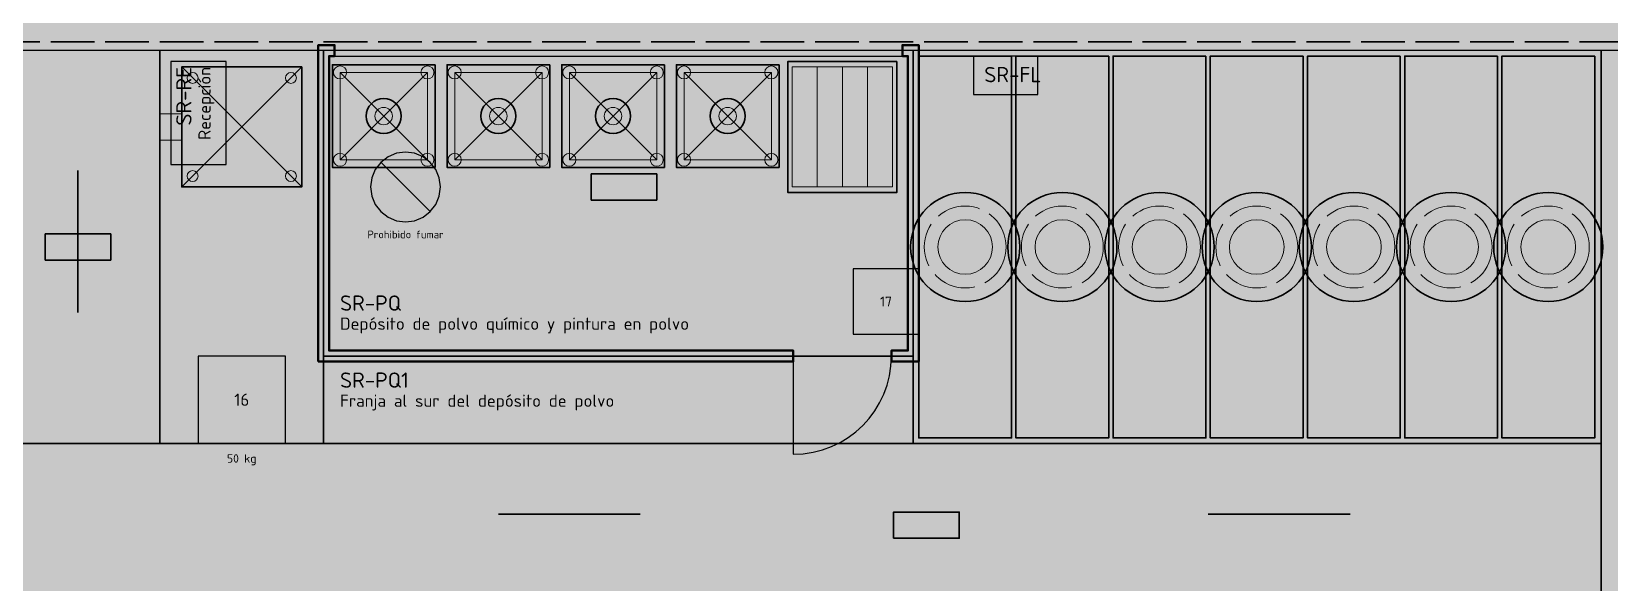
# Model space of a CAD drawing. Header units: millimetres. Extents: x 0 to 1189, y 0 to 841.
# Drawn here: x 196.2 to 340.8, y 254.2 to 304.8 of the extents above; entities that cross this region are included whole.
import ezdxf
from ezdxf.enums import TextEntityAlignment as Align

# ---------------------------------------------------------------- set-up
doc = ezdxf.new("R2010")
doc.units = ezdxf.units.MM
doc.linetypes.add('IRAM-E-TRAZOS', pattern=[5, 4, -1])
for name, color, linetype, lineweight in [('A-ABERTURA', 7, 'CONTINUOUS', 25), ('A-EQUIPO-FINO', 8, 'CONTINUOUS', 13), ('A-EQUIPO-OCULTO', 8, 'IRAM-E-TRAZOS', 13), ('A-EQUIPO-RELLENO', 9, 'CONTINUOUS', 13), ('A-RELLENO', 9, 'CONTINUOUS', 13), ('A-SECTOR', 1, 'CONTINUOUS', 25), ('A-SECTOR-TXT', 1, 'CONTINUOUS', 25), ('A-TABIQUE', 7, 'CONTINUOUS', 50), ('A-TEXTO', 7, 'CONTINUOUS', 18), ('S-ESCAPE', 3, 'CONTINUOUS', 35), ('S-INCENDIO', 1, 'CONTINUOUS', 25)]:
    doc.layers.add(name, color=color, linetype=linetype, lineweight=lineweight)
for name, color, linetype, lineweight, true_color in [('A-EQUIPO', 30, 'CONTINUOUS', 35, 0xe67800), ('A-PASILLO', 2, 'IRAM-E-TRAZOS', 35, 0xd7a500), ('A-SENDA', 2, 'CONTINUOUS', 25, 0xd7a500)]:
    doc.layers.add(name, color=color, linetype=linetype, lineweight=lineweight, true_color=true_color)
doc.styles.add('ISO3098', font='isocpeur.ttf')

msp = doc.modelspace()

# ---------------------------------------------------------------- hatches: boundary and pattern name
at = {"layer": 'A-EQUIPO-RELLENO', "true_color": 0xeeeeee}
h = msp.add_hatch(color=7, dxfattribs=at)
h.dxf.hatch_style = 1
h.paths.add_polyline_path([(221, 301.5), (210, 301.5), (210, 290.5), (221, 290.5)])
at = {"layer": 'A-EQUIPO-RELLENO', "true_color": 0xfaeec8}
h = msp.add_hatch(color=7, dxfattribs=at)
h.dxf.hatch_style = 1
h.paths.add_polyline_path([(233.2, 301.7), (223.8, 301.7), (223.8, 292.3), (233.2, 292.3)])
h = msp.add_hatch(color=7, dxfattribs=at)
h.dxf.hatch_style = 1
h.paths.add_polyline_path([(243.7, 301.7), (234.3, 301.7), (234.3, 292.3), (243.7, 292.3)])
h = msp.add_hatch(color=7, dxfattribs=at)
h.dxf.hatch_style = 1
h.paths.add_polyline_path([(254.2, 301.7), (244.8, 301.7), (244.8, 292.3), (254.2, 292.3)])
h = msp.add_hatch(color=7, dxfattribs=at)
h.dxf.hatch_style = 1
h.paths.add_polyline_path([(264.7, 301.7), (255.3, 301.7), (255.3, 292.3), (264.7, 292.3)])
at = {"layer": 'A-EQUIPO-RELLENO', "true_color": 0xeedec0}
h = msp.add_hatch(color=7, dxfattribs=at)
h.dxf.hatch_style = 1
h.paths.add_polyline_path([(275.1, 301.5), (265.9, 301.5), (265.9, 290.5), (275.1, 290.5)])
at = {"layer": 'A-EQUIPO-RELLENO', "true_color": 0xcdd0d4}
h = msp.add_hatch(color=7, dxfattribs=at)
h.dxf.hatch_style = 1
h.paths.add_polyline_path([(210, 297.2), (208, 297.2), (208, 294.8), (210, 294.8)])
at = {"layer": 'A-EQUIPO-RELLENO', "true_color": 0xe1e6ec}
h = msp.add_hatch(color=7, dxfattribs=at)
h.dxf.hatch_style = 1
h.paths.add_polyline_path([(276.75, 285), (276.92, 283.71), (277.42, 282.5), (278.21, 281.46), (279.25, 280.67), (280.46, 280.17), (281.75, 280), (283.04, 280.17), (284.25, 280.67), (285.29, 281.46), (286.08, 282.5), (286.58, 283.71), (286.75, 285), (286.58, 286.29), (286.08, 287.5), (285.29, 288.54), (284.25, 289.33), (283.04, 289.83), (281.75, 290), (280.46, 289.83), (279.25, 289.33), (278.21, 288.54), (277.42, 287.5), (276.92, 286.29)])
h = msp.add_hatch(color=7, dxfattribs=at)
h.dxf.hatch_style = 1
h.paths.add_polyline_path([(285.65, 285), (285.82, 283.71), (286.32, 282.5), (287.11, 281.46), (288.15, 280.67), (289.36, 280.17), (290.65, 280), (291.94, 280.17), (293.15, 280.67), (294.19, 281.46), (294.98, 282.5), (295.48, 283.71), (295.65, 285), (295.48, 286.29), (294.98, 287.5), (294.19, 288.54), (293.15, 289.33), (291.94, 289.83), (290.65, 290), (289.36, 289.83), (288.15, 289.33), (287.11, 288.54), (286.32, 287.5), (285.82, 286.29)])
h = msp.add_hatch(color=7, dxfattribs=at)
h.dxf.hatch_style = 1
h.paths.add_polyline_path([(294.55, 285), (294.72, 283.71), (295.22, 282.5), (296.01, 281.46), (297.05, 280.67), (298.26, 280.17), (299.55, 280), (300.84, 280.17), (302.05, 280.67), (303.09, 281.46), (303.88, 282.5), (304.38, 283.71), (304.55, 285), (304.38, 286.29), (303.88, 287.5), (303.09, 288.54), (302.05, 289.33), (300.84, 289.83), (299.55, 290), (298.26, 289.83), (297.05, 289.33), (296.01, 288.54), (295.22, 287.5), (294.72, 286.29)])
h = msp.add_hatch(color=7, dxfattribs=at)
h.dxf.hatch_style = 1
h.paths.add_polyline_path([(303.45, 285), (303.62, 283.71), (304.12, 282.5), (304.91, 281.46), (305.95, 280.67), (307.16, 280.17), (308.45, 280), (309.74, 280.17), (310.95, 280.67), (311.99, 281.46), (312.78, 282.5), (313.28, 283.71), (313.45, 285), (313.28, 286.29), (312.78, 287.5), (311.99, 288.54), (310.95, 289.33), (309.74, 289.83), (308.45, 290), (307.16, 289.83), (305.95, 289.33), (304.91, 288.54), (304.12, 287.5), (303.62, 286.29)])
h = msp.add_hatch(color=7, dxfattribs=at)
h.dxf.hatch_style = 1
h.paths.add_polyline_path([(312.35, 285), (312.52, 283.71), (313.02, 282.5), (313.81, 281.46), (314.85, 280.67), (316.06, 280.17), (317.35, 280), (318.64, 280.17), (319.85, 280.67), (320.89, 281.46), (321.68, 282.5), (322.18, 283.71), (322.35, 285), (322.18, 286.29), (321.68, 287.5), (320.89, 288.54), (319.85, 289.33), (318.64, 289.83), (317.35, 290), (316.06, 289.83), (314.85, 289.33), (313.81, 288.54), (313.02, 287.5), (312.52, 286.29)])
h = msp.add_hatch(color=7, dxfattribs=at)
h.dxf.hatch_style = 1
h.paths.add_polyline_path([(321.25, 285), (321.42, 283.71), (321.92, 282.5), (322.71, 281.46), (323.75, 280.67), (324.96, 280.17), (326.25, 280), (327.54, 280.17), (328.75, 280.67), (329.79, 281.46), (330.58, 282.5), (331.08, 283.71), (331.25, 285), (331.08, 286.29), (330.58, 287.5), (329.79, 288.54), (328.75, 289.33), (327.54, 289.83), (326.25, 290), (324.96, 289.83), (323.75, 289.33), (322.71, 288.54), (321.92, 287.5), (321.42, 286.29)])
h = msp.add_hatch(color=7, dxfattribs=at)
h.dxf.hatch_style = 1
h.paths.add_polyline_path([(330.15, 285), (330.32, 283.71), (330.82, 282.5), (331.61, 281.46), (332.65, 280.67), (333.86, 280.17), (335.15, 280), (336.44, 280.17), (337.65, 280.67), (338.69, 281.46), (339.48, 282.5), (339.98, 283.71), (340.15, 285), (339.98, 286.29), (339.48, 287.5), (338.69, 288.54), (337.65, 289.33), (336.44, 289.83), (335.15, 290), (333.86, 289.83), (332.65, 289.33), (331.61, 288.54), (330.82, 287.5), (330.32, 286.29)])
at = {"layer": 'A-RELLENO', "true_color": 0xe2e2e2}
h = msp.add_hatch(color=7, dxfattribs=at)
h.dxf.hatch_style = 1
h.paths.add_polyline_path([(93, 303), (853, 303), (853, 353), (93, 353)])
at = {"layer": 'A-RELLENO', "true_color": 0xfff4b4}
h = msp.add_hatch(color=7, dxfattribs=at)
h.dxf.hatch_style = 1
h.paths.add_polyline_path([(193, 267), (208, 267), (208, 303), (193, 303)])
at = {"layer": 'A-RELLENO', "true_color": 0xcde1f5}
h = msp.add_hatch(color=7, dxfattribs=at)
h.dxf.hatch_style = 1
h.paths.add_polyline_path([(208, 267), (223, 267), (223, 303), (208, 303)])
h = msp.add_hatch(color=7, dxfattribs=at)
h.dxf.hatch_style = 1
h.paths.add_polyline_path([(223, 275), (277, 275), (277, 303), (223, 303)])
h = msp.add_hatch(color=7, dxfattribs=at)
h.dxf.hatch_style = 1
h.paths.add_polyline_path([(277, 267), (340, 267), (340, 303), (277, 303)])
at = {"layer": 'A-RELLENO', "true_color": 0xf8d9c0}
h = msp.add_hatch(color=7, dxfattribs=at)
h.dxf.hatch_style = 1
h.paths.add_polyline_path([(340, 247.5), (495.5, 247.5), (495.5, 303), (340, 303)])
at = {"layer": 'A-RELLENO', "true_color": 0xcde1f5}
h = msp.add_hatch(color=7, dxfattribs=at)
h.dxf.hatch_style = 1
h.paths.add_polyline_path([(223, 267), (277, 267), (277, 275), (223, 275)])
at = {"layer": 'A-RELLENO', "true_color": 0xfff4b4}
h = msp.add_hatch(color=7, dxfattribs=at)
h.dxf.hatch_style = 1
h.paths.add_polyline_path([(93, 252), (340, 252), (340, 267), (93, 267)])
at = {"layer": 'A-SECTOR-TXT', "true_color": 0xffffff}
h = msp.add_hatch(color=7, dxfattribs=at)
h.dxf.hatch_style = 1
h.paths.add_polyline_path([(282.5, 298.97), (288.41, 298.97), (288.41, 302.5), (282.5, 302.5)])
h = msp.add_hatch(color=7, dxfattribs=at)
h.dxf.hatch_style = 1
h.paths.add_polyline_path([(214.06, 292.56), (214.06, 302), (209, 302), (209, 292.56)])
at = {"layer": 'A-TABIQUE', "true_color": 0x6e6e6e}
h = msp.add_hatch(color=7, dxfattribs=at)
h.dxf.hatch_style = 1
h.paths.add_polyline_path([(222.5, 274.5), (222.5, 303.5), (224, 303.5), (224, 302.5), (223.5, 302.5), (223.5, 275.5), (266, 275.5), (266, 274.5)])
h = msp.add_hatch(color=7, dxfattribs=at)
h.dxf.hatch_style = 1
h.paths.add_polyline_path([(275, 274.5), (275, 275.5), (276.5, 275.5), (276.5, 302.5), (276, 302.5), (276, 303.5), (277.5, 303.5), (277.5, 274.5)])
at = {"layer": 'S-ESCAPE', "true_color": 0x008c46}
h = msp.add_hatch(color=7, dxfattribs=at)
h.dxf.hatch_style = 1
h.paths.add_polyline_path([(247.5, 289.3), (250.5, 289.3), (250.5, 291.7), (247.5, 291.7)])
h = msp.add_hatch(color=7, dxfattribs=at)
h.dxf.hatch_style = 1
h.paths.add_polyline_path([(197.5, 283.8), (200.5, 283.8), (200.5, 286.2), (197.5, 286.2)])
h = msp.add_hatch(color=7, dxfattribs=at)
h.dxf.hatch_style = 1
h.paths.add_polyline_path([(200.5, 279), (201.25, 281.2), (199.75, 281.2)])
h = msp.add_hatch(color=7, dxfattribs=at)
h.dxf.hatch_style = 1
h.paths.add_polyline_path([(239, 260.5), (241.2, 259.75), (241.2, 261.25)])
h = msp.add_hatch(color=7, dxfattribs=at)
h.dxf.hatch_style = 1
h.paths.add_polyline_path([(275.2, 258.3), (278.2, 258.3), (278.2, 260.7), (275.2, 260.7)])
h = msp.add_hatch(color=7, dxfattribs=at)
h.dxf.hatch_style = 1
h.paths.add_polyline_path([(317, 260.5), (314.8, 261.25), (314.8, 259.75)])
at = {"layer": 'S-INCENDIO', "true_color": 0xc81414}
h = msp.add_hatch(color=7, dxfattribs=at)
h.dxf.hatch_style = 1
h.paths.add_polyline_path([(271.5, 277), (277.5, 277), (277.5, 283), (271.5, 283)])
h = msp.add_hatch(color=7, dxfattribs=at)
h.dxf.hatch_style = 1
h.paths.add_polyline_path([(211.5, 267), (219.5, 267), (219.5, 275), (211.5, 275)])

# ---------------------------------------------------------------- linework, layer by layer
at = {"layer": 'A-ABERTURA'}
for p, q in [((224, 302.5), (276, 302.5)), ((266, 275), (266, 266))]:
    msp.add_line(p, q, dxfattribs=at)
msp.add_arc((266, 275), 9, 270, 360, dxfattribs=at)
at = {"layer": 'A-EQUIPO'}
for points in [[(286, 302.5), (277.5, 302.5), (277.5, 267.5), (286, 267.5)], [(294.9, 302.5), (286.4, 302.5), (286.4, 267.5), (294.9, 267.5)], [(303.8, 302.5), (295.3, 302.5), (295.3, 267.5), (303.8, 267.5)], [(312.7, 302.5), (304.2, 302.5), (304.2, 267.5), (312.7, 267.5)], [(321.6, 302.5), (313.1, 302.5), (313.1, 267.5), (321.6, 267.5)], [(330.5, 302.5), (322, 302.5), (322, 267.5), (330.5, 267.5)], [(339.4, 302.5), (330.9, 302.5), (330.9, 267.5), (339.4, 267.5)], [(221, 301.5), (210, 301.5), (210, 290.5), (221, 290.5)], [(233.2, 301.7), (223.8, 301.7), (223.8, 292.3), (233.2, 292.3)], [(243.7, 301.7), (234.3, 301.7), (234.3, 292.3), (243.7, 292.3)], [(254.2, 301.7), (244.8, 301.7), (244.8, 292.3), (254.2, 292.3)], [(264.7, 301.7), (255.3, 301.7), (255.3, 292.3), (264.7, 292.3)], [(275.5, 302), (265.5, 302), (265.5, 290), (275.5, 290)]]:
    msp.add_lwpolyline(points, close=True, dxfattribs=at)
for centre, radius in [((228.5, 297), 1.6), ((239, 297), 1.6), ((249.5, 297), 1.6), ((260, 297), 1.6), ((281.75, 285), 5), ((290.65, 285), 5), ((299.55, 285), 5), ((308.45, 285), 5), ((317.35, 285), 5), ((326.25, 285), 5), ((335.15, 285), 5)]:
    msp.add_circle(centre, radius, dxfattribs=at)
at = {"layer": 'A-EQUIPO-FINO'}
for p, q in [((221, 301.5), (210, 290.5)), ((221, 290.5), (210, 301.5)), ((232.5, 301), (224.5, 293)), ((232.5, 293), (224.5, 301)), ((243, 301), (235, 293)), ((243, 293), (235, 301)), ((253.5, 301), (245.5, 293)), ((253.5, 293), (245.5, 301)), ((264, 301), (256, 293)), ((264, 293), (256, 301)), ((268.2, 301.5), (268.2, 290.5)), ((270.5, 301.5), (270.5, 290.5)), ((272.8, 301.5), (272.8, 290.5))]:
    msp.add_line(p, q, dxfattribs=at)
for points in [[(232.5, 301), (224.5, 301), (224.5, 293), (232.5, 293)], [(243, 301), (235, 301), (235, 293), (243, 293)], [(253.5, 301), (245.5, 301), (245.5, 293), (253.5, 293)], [(264, 301), (256, 301), (256, 293), (264, 293)], [(275.1, 301.5), (265.9, 301.5), (265.9, 290.5), (275.1, 290.5)], [(210, 297.2), (208, 297.2), (208, 294.8), (210, 294.8)]]:
    msp.add_lwpolyline(points, close=True, dxfattribs=at)
for centre, radius in [((211, 300.5), 0.5), ((220, 300.5), 0.5), ((224.5, 301), 0.6), ((232.5, 301), 0.6), ((235, 301), 0.6), ((243, 301), 0.6), ((245.5, 301), 0.6), ((253.5, 301), 0.6), ((256, 301), 0.6), ((264, 301), 0.6), ((228.5, 297), 0.8), ((239, 297), 0.8), ((249.5, 297), 0.8), ((260, 297), 0.8), ((224.5, 293), 0.6), ((232.5, 293), 0.6), ((235, 293), 0.6), ((243, 293), 0.6), ((245.5, 293), 0.6), ((253.5, 293), 0.6), ((256, 293), 0.6), ((264, 293), 0.6), ((211, 291.5), 0.5), ((220, 291.5), 0.5), ((281.75, 285), 2.5), ((290.65, 285), 2.5), ((299.55, 285), 2.5), ((308.45, 285), 2.5), ((317.35, 285), 2.5), ((326.25, 285), 2.5), ((335.15, 285), 2.5)]:
    msp.add_circle(centre, radius, dxfattribs=at)
at = {"layer": 'A-EQUIPO-OCULTO'}
for centre in [(281.75, 285), (290.65, 285), (299.55, 285), (308.45, 285), (317.35, 285), (326.25, 285), (335.15, 285)]:
    msp.add_circle(centre, 3.75, dxfattribs=at)
at = {"layer": 'A-PASILLO'}
msp.add_line((93, 303.8), (853, 303.8), dxfattribs=at)
at = {"layer": 'A-SECTOR'}
for points in [[(208, 267), (223, 267), (223, 303), (208, 303)], [(223, 275), (277, 275), (277, 303), (223, 303)], [(277, 267), (340, 267), (340, 303), (277, 303)], [(340, 247.5), (495.5, 247.5), (495.5, 303), (340, 303)], [(223, 267), (277, 267), (277, 275), (223, 275)]]:
    msp.add_lwpolyline(points, close=True, dxfattribs=at)
at = {"layer": 'A-SECTOR-TXT'}
for points in [[(282.5, 298.97), (288.41, 298.97), (288.41, 302.5), (282.5, 302.5)], [(214.06, 292.56), (214.06, 302), (209, 302), (209, 292.56)]]:
    msp.add_lwpolyline(points, close=True, dxfattribs=at)
at = {"layer": 'A-SENDA'}
for points in [[(193, 267), (208, 267), (208, 303), (193, 303)], [(93, 252), (340, 252), (340, 267), (93, 267)]]:
    msp.add_lwpolyline(points, close=True, dxfattribs=at)
at = {"layer": 'A-TABIQUE'}
for points in [[(222.5, 274.5), (222.5, 303.5), (224, 303.5), (224, 302.5), (223.5, 302.5), (223.5, 275.5), (266, 275.5), (266, 274.5)], [(275, 274.5), (275, 275.5), (276.5, 275.5), (276.5, 302.5), (276, 302.5), (276, 303.5), (277.5, 303.5), (277.5, 274.5)]]:
    msp.add_lwpolyline(points, close=True, dxfattribs=at)
at = {"layer": 'S-ESCAPE'}
for p, q in [((200.5, 292), (200.5, 279)), ((252, 260.5), (239, 260.5)), ((304, 260.5), (317, 260.5))]:
    msp.add_line(p, q, dxfattribs=at)
for points in [[(247.5, 289.3), (253.5, 289.3), (253.5, 291.7), (247.5, 291.7)], [(197.5, 283.8), (203.5, 283.8), (203.5, 286.2), (197.5, 286.2)], [(275.2, 258.3), (281.2, 258.3), (281.2, 260.7), (275.2, 260.7)]]:
    msp.add_lwpolyline(points, close=True, dxfattribs=at)
at = {"layer": 'S-INCENDIO'}
msp.add_line((228.26, 292.74), (232.74, 288.26), dxfattribs=at)
for points in [[(233.7, 290.5), (233.59, 291.33), (233.27, 292.1), (232.76, 292.76), (232.1, 293.27), (231.33, 293.59), (230.5, 293.7), (229.67, 293.59), (228.9, 293.27), (228.24, 292.76), (227.73, 292.1), (227.41, 291.33), (227.3, 290.5), (227.41, 289.67), (227.73, 288.9), (228.24, 288.24), (228.9, 287.73), (229.67, 287.41), (230.5, 287.3), (231.33, 287.41), (232.1, 287.73), (232.76, 288.24), (233.27, 288.9), (233.59, 289.67)], [(271.5, 277), (277.5, 277), (277.5, 283), (271.5, 283)], [(211.5, 267), (219.5, 267), (219.5, 275), (211.5, 275)]]:
    msp.add_lwpolyline(points, close=True, dxfattribs=at)

# ---------------------------------------------------------------- texts
at = {"layer": 'A-SECTOR-TXT', "style": 'ISO3098'}
for s, height, p in [('SR-RE', 1.4, (209.5, 301.5)), ('Recepción', 1.12, (211.53, 301.5))]:
    msp.add_text(s, height=height, rotation=90, dxfattribs=at).set_placement(p, align=Align.TOP_RIGHT)
for s, height, p in [('SR-FL', 1.4, (283.5, 301.5)), ('SR-PQ', 1.4, (224.5, 280.56)), ('Depósito de polvo químico y pintura en polvo', 1.12, (224.5, 278.53)), ('SR-PQ1', 1.4, (224.5, 273.5)), ('Franja al sur del depósito de polvo', 1.12, (224.5, 271.47))]:
    msp.add_text(s, height=height, dxfattribs=at).set_placement(p, align=Align.TOP_LEFT)
at = {"layer": 'A-TEXTO', "style": 'ISO3098'}
for s, height, p in [('Prohibido fumar', 0.7, (230.5, 286.5)), ('50 kg', 0.77, (215.5, 266))]:
    msp.add_text(s, height=height, dxfattribs=at).set_placement(p, align=Align.TOP_CENTER)
for s, height, p in [('17', 0.91, (274.5, 280)), ('16', 1.12, (215.5, 271))]:
    msp.add_text(s, height=height, dxfattribs=at).set_placement(p, align=Align.MIDDLE_CENTER)

doc.saveas('drawing.dxf')
